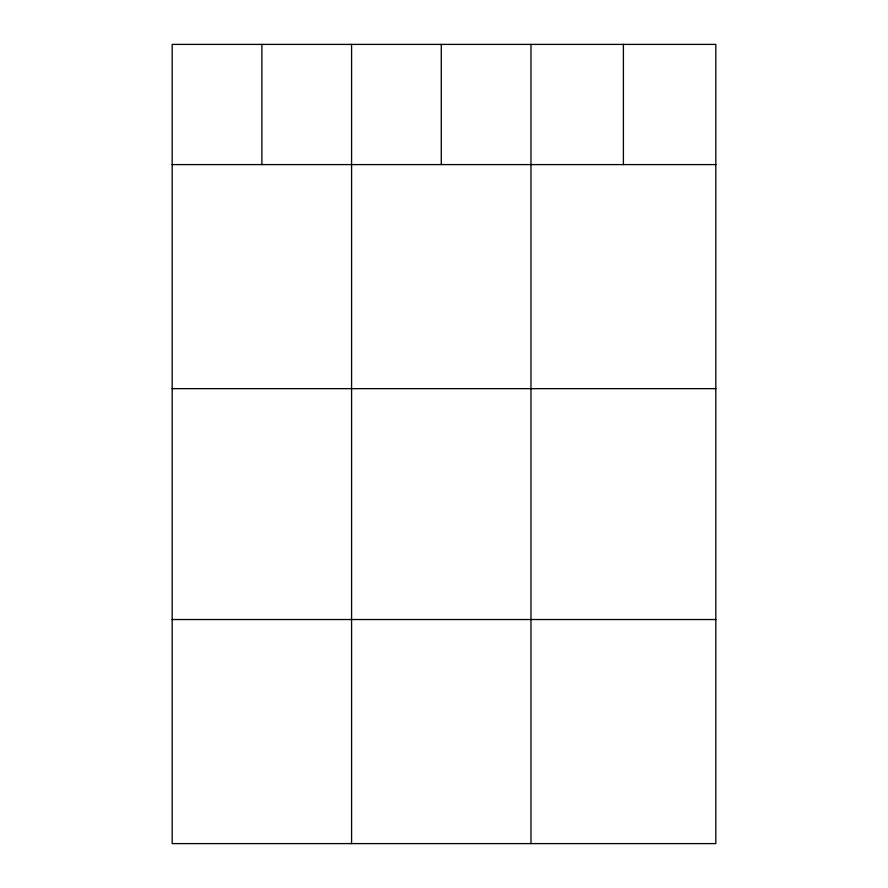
<?xml version="1.0" encoding="UTF-8"?>
<svg xmlns="http://www.w3.org/2000/svg" width="888" height="888" viewBox="0 0 888 888"><rect width="100%" height="100%" fill="white"/><g stroke="black" fill="none" stroke-linecap="round" stroke-linejoin="round"><path stroke-width="1.33" d="M715.817 164.591L715.817 843.6L172.183 843.6L172.183 44.4L715.817 44.4L715.817 164.591L172.183 164.591M172.183 388.655L715.817 388.655M172.183 619.524L715.817 619.524M623.398 44.4L623.398 164.591M530.98 44.4L530.98 843.6M441.281 44.4L441.281 164.591M351.581 44.4L351.581 843.6M261.882 44.4L261.882 164.591"/></g></svg>
